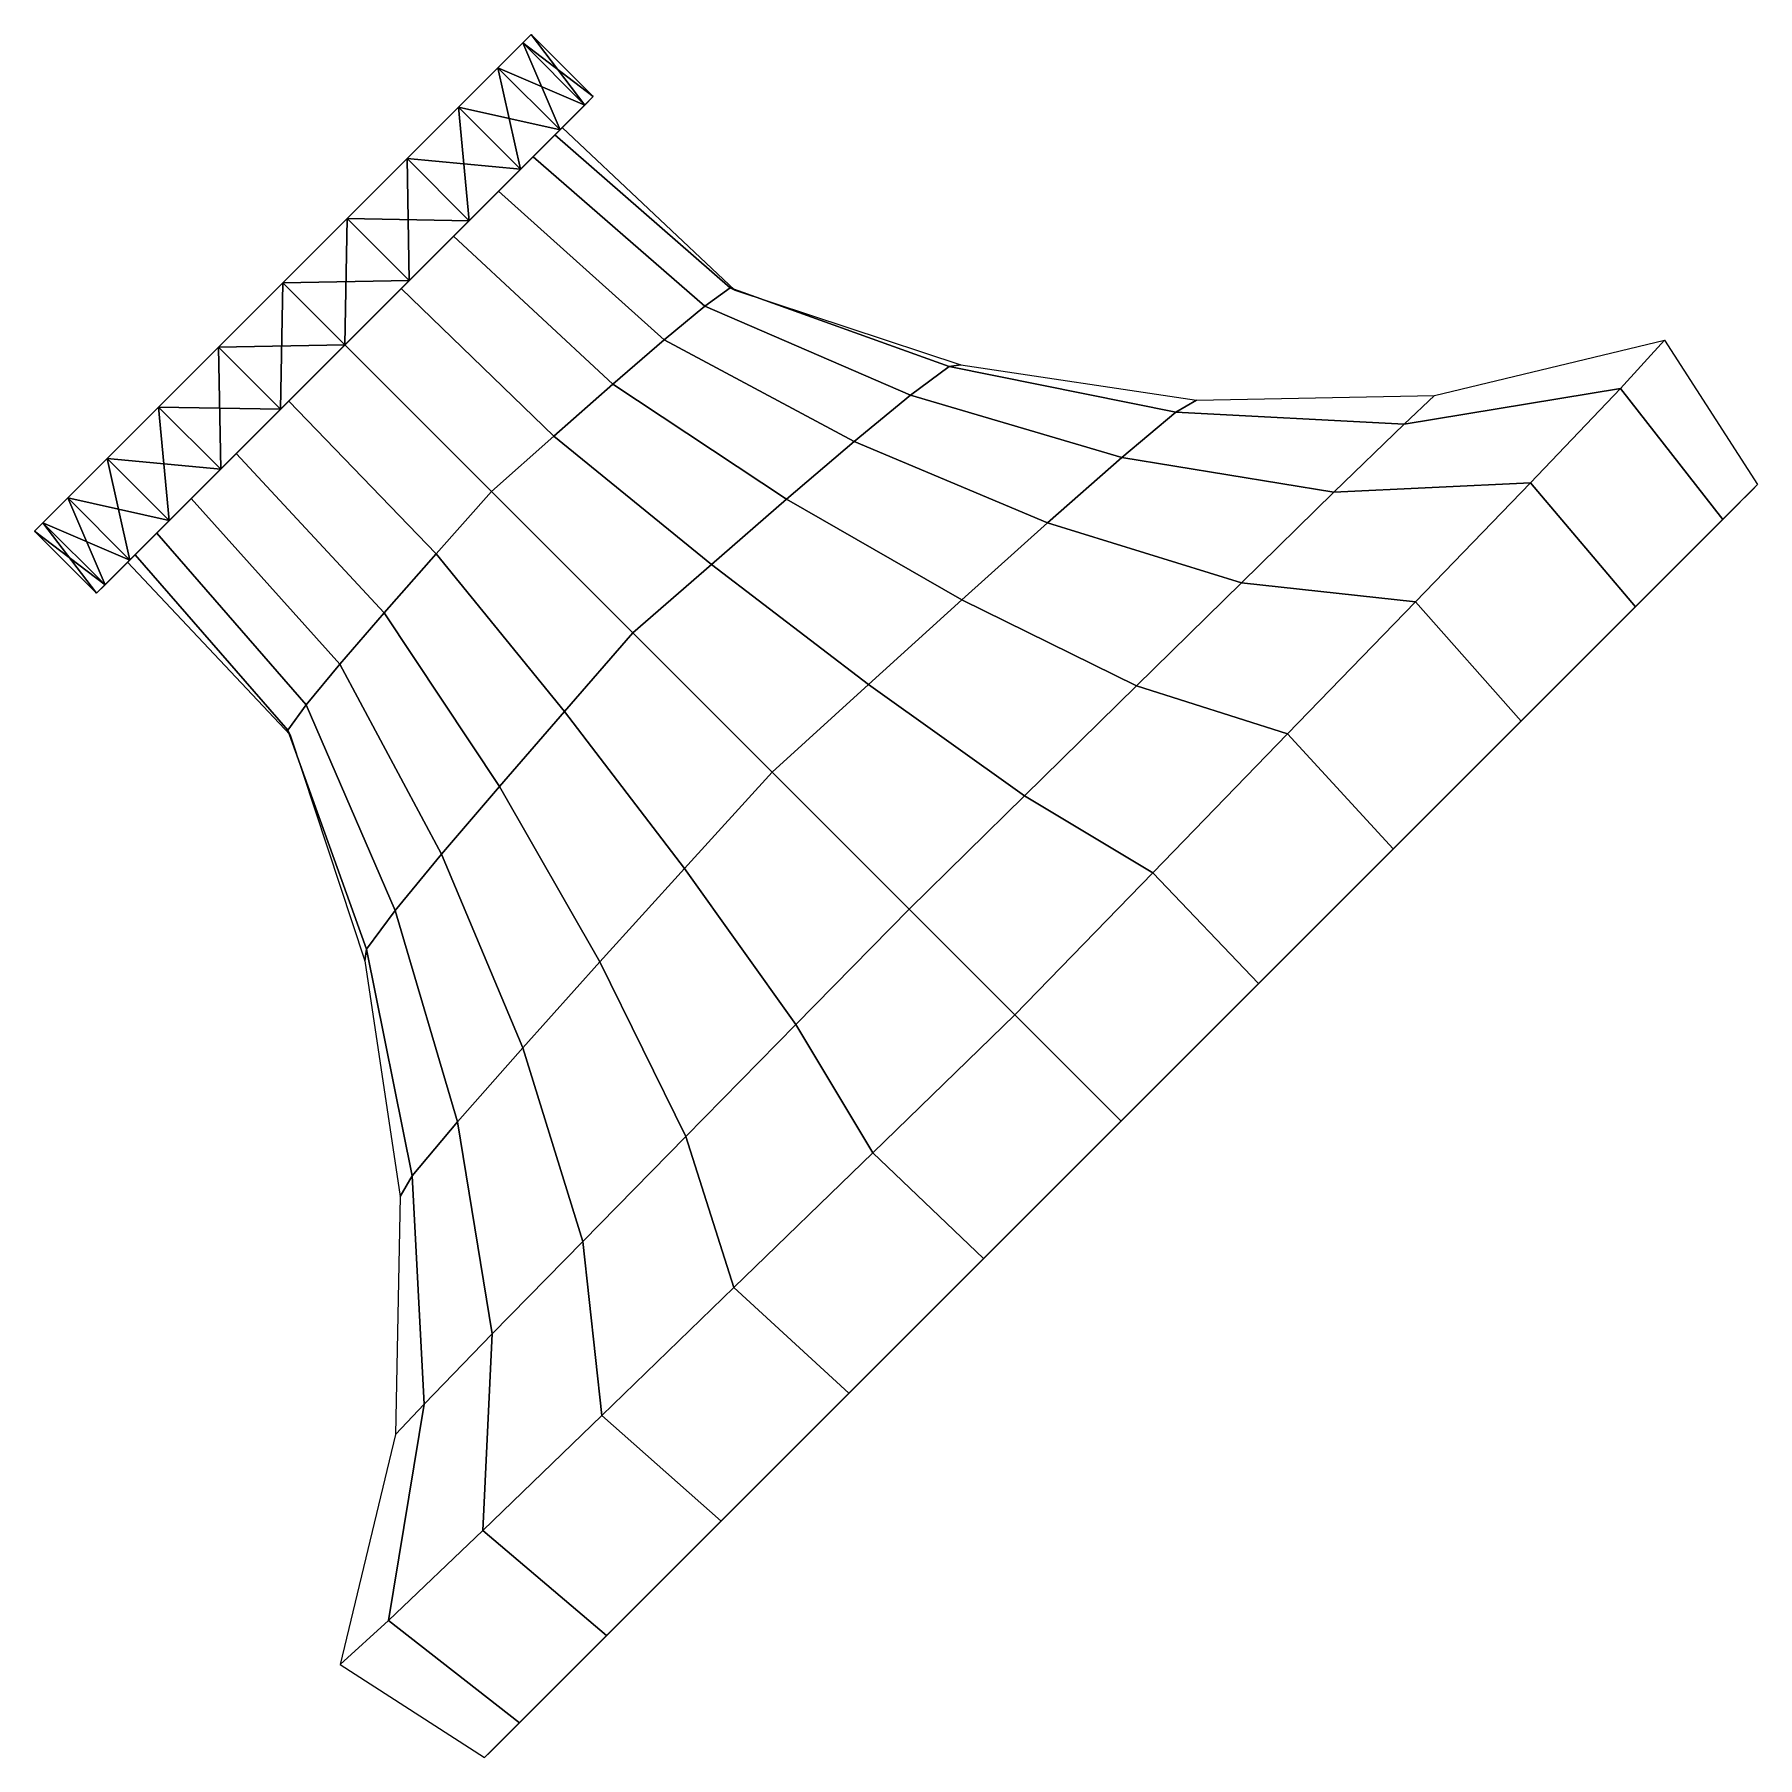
# Model space of a CAD drawing. Extents: x 73.18 to 77.11, y -77.06 to -73.13.
import ezdxf

# ---------------------------------------------------------------- set-up
doc = ezdxf.new("R2010")
doc.units = 0
doc.header["$MEASUREMENT"] = 0
doc.layers.add('HANDLES_AND_KNOBS', color=254, linetype='Continuous')

msp = doc.modelspace()

# ---------------------------------------------------------------- meshes
at = {"layer": 'HANDLES_AND_KNOBS'}
mesh = msp.add_polyface(dxfattribs=at)
corners = [(73.6003, -73.8458, 31.7132), (73.6053, -74.1237, 31.7931), (73.7418, -73.9873, 31.7132), (73.7468, -73.6994, 31.6859), (73.8882, -73.8408, 31.6859), (73.7468, -73.6994, 33.2859), (74.0346, -73.6944, 33.2586), (73.8882, -73.8408, 33.2859), (73.6003, -73.8458, 33.2586), (73.7418, -73.9873, 33.2586), (73.4639, -73.9823, 33.1787), (73.8932, -73.553, 33.2586), (73.8932, -73.553, 31.7132), (73.4639, -73.9823, 31.7931), (73.6053, -74.1237, 33.1787), (74.171, -73.558, 33.1787), (73.4882, -74.2408, 33.0516), (74.0346, -73.6944, 31.7132), (74.171, -73.558, 31.7931), (73.4882, -74.2408, 31.9202), (74.2882, -73.4408, 31.9202), (73.3983, -74.3307, 32.0859), (74.3781, -73.351, 32.0859), (74.0296, -73.4166, 31.7931), (73.3468, -74.0994, 31.9202), (74.1468, -73.2994, 31.9202), (73.2569, -74.1893, 32.0859), (74.2366, -73.2095, 32.0859), (73.2003, -74.2458, 32.2788), (74.2932, -73.153, 32.2788), (74.1468, -73.2994, 33.0516), (74.0296, -73.4166, 33.1787), (73.3468, -74.0994, 33.0516), (73.2569, -74.1893, 32.8859), (74.2366, -73.2095, 32.8859), (73.2003, -74.2458, 32.693), (74.2932, -73.153, 32.693), (73.1811, -74.2651, 32.4859), (74.3124, -73.1337, 32.4859)]
mesh.append_faces([[corners[k] for k in face] for face in [(0, 1, 2), (3, 2, 4), (5, 6, 7), (8, 7, 9)]], dxfattribs={"vtx0": -1})
mesh.append_faces([[corners[k] for k in face] for face in [(9, 6, 14), (14, 15, 16), (0, 12, 13), (13, 23, 24), (24, 25, 26), (26, 27, 28), (28, 29, 37)]], dxfattribs={"vtx0": -1, "vtx1": -1})
mesh.append_faces([[corners[k] for k in face] for face in [(13, 12, 23), (24, 23, 25), (28, 27, 29), (10, 30, 31), (8, 31, 11)]], dxfattribs={"vtx0": -1, "vtx2": -1})
mesh.append_faces([[corners[k] for k in face] for face in [(4, 2, 17), (5, 8, 11)]], dxfattribs={"vtx1": -1})
mesh.append_faces([[corners[k] for k in face] for face in [(2, 1, 18), (1, 19, 20), (19, 21, 22), (25, 27, 26), (8, 10, 31), (10, 32, 30), (32, 33, 34), (33, 35, 36), (35, 37, 38)]], dxfattribs={"vtx1": -1, "vtx2": -1})
mesh.append_faces([[corners[k] for k in face] for face in [(10, 8, 9), (8, 5, 7), (5, 11, 6), (12, 3, 4), (3, 0, 2), (0, 13, 1), (9, 7, 6), (0, 3, 12)]], dxfattribs={"vtx2": -1})
mesh = msp.add_polyface(dxfattribs=at)
corners = [(74.2221, -74.1747, 31.7859), (73.8882, -73.8408, 31.7859), (74.0163, -73.7127, 31.8098), (74.3643, -74.0484, 31.7937), (74.1357, -73.5934, 31.8797), (74.4983, -73.9305, 31.851), (74.2221, -74.1747, 33.1859), (73.8882, -73.8408, 33.1859), (74.0163, -73.7127, 33.1621), (74.3643, -74.0484, 33.1781), (74.1357, -73.5934, 33.0921), (74.4983, -73.9305, 33.1208), (73.8932, -73.553, 31.7132), (73.8882, -73.8408, 31.6859), (74.0346, -73.6944, 31.7132), (74.0296, -73.4166, 31.7931), (74.171, -73.558, 31.7931), (74.1468, -73.2994, 31.9202), (74.2882, -73.4408, 31.9202), (74.2366, -73.2095, 32.0859), (74.3781, -73.351, 32.0859), (74.2366, -73.2095, 32.8859), (74.4346, -73.2944, 32.693), (74.3781, -73.351, 32.8859), (74.1468, -73.2994, 33.0516), (74.2882, -73.4408, 33.0516), (74.0296, -73.4166, 33.1787), (74.171, -73.558, 33.1787), (73.8932, -73.553, 33.2586), (74.0346, -73.6944, 33.2586), (74.2932, -73.153, 32.693), (74.3124, -73.1337, 32.4859), (74.2932, -73.153, 32.2788), (74.4346, -73.2944, 32.2788), (73.6053, -74.1237, 33.1787), (73.4882, -74.2408, 33.0516), (73.3983, -74.3307, 32.8859), (73.3418, -74.3873, 32.693), (73.3225, -74.4065, 32.4859), (74.4539, -73.2752, 32.4859), (73.3418, -74.3873, 32.2788), (73.3983, -74.3307, 32.0859), (73.4882, -74.2408, 31.9202), (73.6053, -74.1237, 31.7931), (73.7418, -73.9873, 31.7132), (73.1811, -74.2651, 32.4859), (73.2003, -74.2458, 32.693), (73.2569, -74.1893, 32.8859), (73.3468, -74.0994, 33.0516)]
mesh.append_faces([[corners[k] for k in face] for face in [(0, 1, 2, 3), (3, 2, 4, 5), (6, 7, 8, 9), (9, 8, 10, 11)]])
mesh.append_faces([[corners[k] for k in face] for face in [(12, 13, 14), (15, 14, 16), (17, 16, 18), (19, 18, 20), (21, 22, 23), (24, 23, 25), (26, 25, 27), (28, 27, 29)]], dxfattribs={"vtx0": -1})
mesh.append_faces([[corners[k] for k in face] for face in [(34, 29, 27), (35, 27, 25), (37, 23, 22), (38, 22, 39), (40, 39, 33), (41, 33, 20), (42, 20, 18), (43, 18, 16), (44, 16, 14), (45, 32, 31), (46, 31, 30), (47, 30, 21), (48, 21, 24)]], dxfattribs={"vtx0": -1, "vtx2": -1})
mesh.append_faces([[corners[k] for k in face] for face in [(25, 23, 36)]], dxfattribs={"vtx1": -1, "vtx2": -1})
mesh.append_faces([[corners[k] for k in face] for face in [(28, 26, 27), (26, 24, 25), (24, 21, 23), (21, 30, 22), (31, 32, 33), (32, 19, 20), (19, 17, 18), (17, 15, 16), (15, 12, 14)]], dxfattribs={"vtx2": -1})
mesh = msp.add_polyface(dxfattribs=at)
corners = [(73.6003, -73.8458, 67.7132), (73.6053, -74.1237, 67.7931), (73.7418, -73.9873, 67.7132), (73.7468, -73.6994, 67.6859), (73.8882, -73.8408, 67.6859), (73.7468, -73.6994, 69.2859), (74.0346, -73.6944, 69.2586), (73.8882, -73.8408, 69.2859), (73.6003, -73.8458, 69.2586), (73.7418, -73.9873, 69.2586), (73.4639, -73.9823, 69.1787), (73.8932, -73.553, 69.2586), (73.8932, -73.553, 67.7132), (73.4639, -73.9823, 67.7931), (73.6053, -74.1237, 69.1787), (74.171, -73.558, 69.1787), (73.4882, -74.2408, 69.0516), (74.0346, -73.6944, 67.7132), (74.171, -73.558, 67.7931), (73.4882, -74.2408, 67.9202), (74.2882, -73.4408, 67.9202), (73.3983, -74.3307, 68.0859), (74.3781, -73.351, 68.0859), (74.0296, -73.4166, 67.7931), (73.3468, -74.0994, 67.9202), (74.1468, -73.2994, 67.9202), (73.2569, -74.1893, 68.0859), (74.2366, -73.2095, 68.0859), (73.2003, -74.2458, 68.2788), (74.2932, -73.153, 68.2788), (74.1468, -73.2994, 69.0516), (74.0296, -73.4166, 69.1787), (73.3468, -74.0994, 69.0516), (73.2569, -74.1893, 68.8859), (74.2366, -73.2095, 68.8859), (73.2003, -74.2458, 68.693), (74.2932, -73.153, 68.693), (73.1811, -74.2651, 68.4859), (74.3124, -73.1337, 68.4859)]
mesh.append_faces([[corners[k] for k in face] for face in [(0, 1, 2), (3, 2, 4), (5, 6, 7), (8, 7, 9)]], dxfattribs={"vtx0": -1})
mesh.append_faces([[corners[k] for k in face] for face in [(9, 6, 14), (14, 15, 16), (0, 12, 13), (13, 23, 24), (24, 25, 26), (26, 27, 28), (28, 29, 37)]], dxfattribs={"vtx0": -1, "vtx1": -1})
mesh.append_faces([[corners[k] for k in face] for face in [(13, 12, 23), (24, 23, 25), (28, 27, 29), (10, 30, 31), (8, 31, 11)]], dxfattribs={"vtx0": -1, "vtx2": -1})
mesh.append_faces([[corners[k] for k in face] for face in [(4, 2, 17), (5, 8, 11)]], dxfattribs={"vtx1": -1})
mesh.append_faces([[corners[k] for k in face] for face in [(2, 1, 18), (1, 19, 20), (19, 21, 22), (25, 27, 26), (8, 10, 31), (10, 32, 30), (32, 33, 34), (33, 35, 36), (35, 37, 38)]], dxfattribs={"vtx1": -1, "vtx2": -1})
mesh.append_faces([[corners[k] for k in face] for face in [(10, 8, 9), (8, 5, 7), (5, 11, 6), (12, 3, 4), (3, 0, 2), (0, 13, 1), (9, 7, 6), (0, 3, 12)]], dxfattribs={"vtx2": -1})
mesh = msp.add_polyface(dxfattribs=at)
corners = [(74.2221, -74.1747, 67.7859), (73.8882, -73.8408, 67.7859), (74.0163, -73.7127, 67.8098), (74.3643, -74.0484, 67.7937), (74.1357, -73.5934, 67.8797), (74.4983, -73.9305, 67.851), (74.2221, -74.1747, 69.1859), (73.8882, -73.8408, 69.1859), (74.0163, -73.7127, 69.1621), (74.3643, -74.0484, 69.1781), (74.1357, -73.5934, 69.0921), (74.4983, -73.9305, 69.1208), (73.8932, -73.553, 67.7132), (73.8882, -73.8408, 67.6859), (74.0346, -73.6944, 67.7132), (74.0296, -73.4166, 67.7931), (74.171, -73.558, 67.7931), (74.1468, -73.2994, 67.9202), (74.2882, -73.4408, 67.9202), (74.2366, -73.2095, 68.0859), (74.3781, -73.351, 68.0859), (74.2366, -73.2095, 68.8859), (74.4346, -73.2944, 68.693), (74.3781, -73.351, 68.8859), (74.1468, -73.2994, 69.0516), (74.2882, -73.4408, 69.0516), (74.0296, -73.4166, 69.1787), (74.171, -73.558, 69.1787), (73.8932, -73.553, 69.2586), (74.0346, -73.6944, 69.2586), (74.2932, -73.153, 68.693), (74.3124, -73.1337, 68.4859), (74.2932, -73.153, 68.2788), (74.4346, -73.2944, 68.2788), (73.6053, -74.1237, 69.1787), (73.4882, -74.2408, 69.0516), (73.3983, -74.3307, 68.8859), (73.3418, -74.3873, 68.693), (73.3225, -74.4065, 68.4859), (74.4539, -73.2752, 68.4859), (73.3418, -74.3873, 68.2788), (73.3983, -74.3307, 68.0859), (73.4882, -74.2408, 67.9202), (73.6053, -74.1237, 67.7931), (73.7418, -73.9873, 67.7132), (73.1811, -74.2651, 68.4859), (73.2003, -74.2458, 68.693), (73.2569, -74.1893, 68.8859), (73.3468, -74.0994, 69.0516)]
mesh.append_faces([[corners[k] for k in face] for face in [(0, 1, 2, 3), (3, 2, 4, 5), (6, 7, 8, 9), (9, 8, 10, 11)]])
mesh.append_faces([[corners[k] for k in face] for face in [(12, 13, 14), (15, 14, 16), (17, 16, 18), (19, 18, 20), (21, 22, 23), (24, 23, 25), (26, 25, 27), (28, 27, 29)]], dxfattribs={"vtx0": -1})
mesh.append_faces([[corners[k] for k in face] for face in [(34, 29, 27), (35, 27, 25), (37, 23, 22), (38, 22, 39), (40, 39, 33), (41, 33, 20), (42, 20, 18), (43, 18, 16), (44, 16, 14), (45, 32, 31), (46, 31, 30), (47, 30, 21), (48, 21, 24)]], dxfattribs={"vtx0": -1, "vtx2": -1})
mesh.append_faces([[corners[k] for k in face] for face in [(25, 23, 36)]], dxfattribs={"vtx1": -1, "vtx2": -1})
mesh.append_faces([[corners[k] for k in face] for face in [(28, 26, 27), (26, 24, 25), (24, 21, 23), (21, 30, 22), (31, 32, 33), (32, 19, 20), (19, 17, 18), (17, 15, 16), (15, 12, 14)]], dxfattribs={"vtx2": -1})
mesh = msp.add_polyface(dxfattribs=at)
corners = [(74.8611, -74.8138, 31.5171), (74.5441, -74.4967, 31.6649), (74.7229, -74.3407, 31.6767), (75.0808, -74.614, 31.5375), (74.2221, -74.1747, 31.7859), (74.3643, -74.0484, 31.7937), (74.8937, -74.1925, 31.7416), (75.2929, -74.4218, 31.6144), (74.4983, -73.9305, 31.851), (75.0481, -74.0609, 31.8578), (75.4887, -74.2458, 31.7475), (74.6156, -73.8291, 31.9546), (74.1357, -73.5934, 31.8797), (74.2382, -73.4908, 31.9909), (75.1764, -73.9553, 32.0233), (75.6574, -74.097, 31.9379), (74.7079, -73.7528, 32.0998), (74.3168, -73.4122, 32.1359), (75.2646, -73.8899, 32.2365), (75.7804, -73.9938, 32.1879), (74.7655, -73.7111, 32.2807), (74.3663, -73.3627, 32.3047), (75.2913, -73.8859, 32.4859), (75.8276, -73.9665, 32.4859), (74.7761, -73.7165, 32.4859), (74.3831, -73.3459, 32.4859), (74.8611, -74.8138, 33.4547), (74.5441, -74.4967, 33.3069), (74.7229, -74.3407, 33.2951), (75.0808, -74.614, 33.4343), (74.2221, -74.1747, 33.1859), (74.3643, -74.0484, 33.1781), (74.8937, -74.1925, 33.2302), (75.2929, -74.4218, 33.3574), (74.4983, -73.9305, 33.1208), (75.0481, -74.0609, 33.114), (75.4887, -74.2458, 33.2243), (74.6156, -73.8291, 33.0172), (74.1357, -73.5934, 33.0921), (74.2382, -73.4908, 32.9809), (75.1764, -73.9553, 32.9485), (75.6574, -74.097, 33.0339), (74.7079, -73.7528, 32.872), (74.3168, -73.4122, 32.8359), (75.2646, -73.8899, 32.7353), (75.7804, -73.9938, 32.7839), (74.7655, -73.7111, 32.6911), (74.3663, -73.3627, 32.6671), (74.7761, -73.7165, 32.4859), (75.2913, -73.8859, 32.4859), (74.3831, -73.3459, 32.4859), (74.2932, -73.153, 32.2788), (74.3781, -73.351, 32.0859), (74.4346, -73.2944, 32.2788), (74.3124, -73.1337, 32.4859), (74.4539, -73.2752, 32.4859), (74.2932, -73.153, 32.693), (74.4346, -73.2944, 32.693)]
mesh.append_faces([[corners[k] for k in face] for face in [(0, 1, 2, 3), (1, 4, 5, 2), (3, 2, 6, 7), (2, 5, 8, 6), (7, 6, 9, 10), (6, 8, 11, 9), (8, 12, 13, 11), (10, 9, 14, 15), (9, 11, 16, 14), (11, 13, 17, 16), (15, 14, 18, 19), (14, 16, 20, 18), (16, 17, 21, 20), (19, 18, 22, 23), (18, 20, 24, 22), (20, 21, 25, 24), (26, 27, 28, 29), (27, 30, 31, 28), (29, 28, 32, 33), (28, 31, 34, 32), (33, 32, 35, 36), (32, 34, 37, 35), (34, 38, 39, 37), (36, 35, 40, 41), (35, 37, 42, 40), (37, 39, 43, 42), (41, 40, 44, 45), (40, 42, 46, 44), (42, 43, 47, 46), (44, 46, 48, 49), (46, 47, 50, 48)]])
mesh.append_faces([[corners[k] for k in face] for face in [(51, 52, 53), (54, 53, 55), (56, 55, 57)]], dxfattribs={"vtx0": -1})
mesh.append_faces([[corners[k] for k in face] for face in [(56, 54, 55)]], dxfattribs={"vtx2": -1})
mesh = msp.add_polyface(dxfattribs=at)
corners = [(74.8611, -74.8138, 67.5171), (74.5441, -74.4967, 67.6649), (74.7229, -74.3407, 67.6767), (75.0808, -74.614, 67.5375), (74.2221, -74.1747, 67.7859), (74.3643, -74.0484, 67.7937), (74.8937, -74.1925, 67.7416), (75.2929, -74.4218, 67.6144), (74.4983, -73.9305, 67.851), (75.0481, -74.0609, 67.8578), (75.4887, -74.2458, 67.7475), (74.6156, -73.8291, 67.9546), (74.1357, -73.5934, 67.8797), (74.2382, -73.4908, 67.9909), (75.1764, -73.9553, 68.0233), (75.6574, -74.097, 67.9379), (74.7079, -73.7528, 68.0998), (74.3168, -73.4122, 68.1359), (75.2646, -73.8899, 68.2365), (75.7804, -73.9938, 68.1879), (74.7655, -73.7111, 68.2807), (74.3663, -73.3627, 68.3047), (75.2913, -73.8859, 68.4859), (75.8276, -73.9665, 68.4859), (74.7761, -73.7165, 68.4859), (74.3831, -73.3459, 68.4859), (74.8611, -74.8138, 69.4547), (74.5441, -74.4967, 69.3069), (74.7229, -74.3407, 69.2951), (75.0808, -74.614, 69.4343), (74.2221, -74.1747, 69.1859), (74.3643, -74.0484, 69.1781), (74.8937, -74.1925, 69.2302), (75.2929, -74.4218, 69.3574), (74.4983, -73.9305, 69.1208), (75.0481, -74.0609, 69.114), (75.4887, -74.2458, 69.2243), (74.6156, -73.8291, 69.0172), (74.1357, -73.5934, 69.0921), (74.2382, -73.4908, 68.9809), (75.1764, -73.9553, 68.9485), (75.6574, -74.097, 69.0339), (74.7079, -73.7528, 68.872), (74.3168, -73.4122, 68.8359), (75.2646, -73.8899, 68.7353), (75.7804, -73.9938, 68.7839), (74.7655, -73.7111, 68.6911), (74.3663, -73.3627, 68.6671), (74.7761, -73.7165, 68.4859), (75.2913, -73.8859, 68.4859), (74.3831, -73.3459, 68.4859), (74.2932, -73.153, 68.2788), (74.3781, -73.351, 68.0859), (74.4346, -73.2944, 68.2788), (74.3124, -73.1337, 68.4859), (74.4539, -73.2752, 68.4859), (74.2932, -73.153, 68.693), (74.4346, -73.2944, 68.693)]
mesh.append_faces([[corners[k] for k in face] for face in [(0, 1, 2, 3), (1, 4, 5, 2), (3, 2, 6, 7), (2, 5, 8, 6), (7, 6, 9, 10), (6, 8, 11, 9), (8, 12, 13, 11), (10, 9, 14, 15), (9, 11, 16, 14), (11, 13, 17, 16), (15, 14, 18, 19), (14, 16, 20, 18), (16, 17, 21, 20), (19, 18, 22, 23), (18, 20, 24, 22), (20, 21, 25, 24), (26, 27, 28, 29), (27, 30, 31, 28), (29, 28, 32, 33), (28, 31, 34, 32), (33, 32, 35, 36), (32, 34, 37, 35), (34, 38, 39, 37), (36, 35, 40, 41), (35, 37, 42, 40), (37, 39, 43, 42), (41, 40, 44, 45), (40, 42, 46, 44), (42, 43, 47, 46), (44, 46, 48, 49), (46, 47, 50, 48)]])
mesh.append_faces([[corners[k] for k in face] for face in [(51, 52, 53), (54, 53, 55), (56, 55, 57)]], dxfattribs={"vtx0": -1})
mesh.append_faces([[corners[k] for k in face] for face in [(56, 54, 55)]], dxfattribs={"vtx2": -1})
mesh = msp.add_polyface(dxfattribs=at)
corners = [(74.5441, -74.4967, 33.3069), (74.2221, -74.1747, 33.1859), (74.0957, -74.317, 33.1781), (74.388, -74.6755, 33.2951), (73.8882, -73.8408, 33.1859), (73.7601, -73.969, 33.1621), (73.6407, -74.0883, 33.0921), (73.9778, -74.451, 33.1208), (73.5382, -74.1908, 32.9809), (73.8765, -74.5682, 33.0172), (73.4595, -74.2695, 32.8359), (73.8001, -74.6606, 32.872), (73.4101, -74.319, 32.6671), (73.7585, -74.7182, 32.6911), (74.5441, -74.4967, 31.6649), (74.2221, -74.1747, 31.7859), (74.0957, -74.317, 31.7937), (74.388, -74.6755, 31.6767), (73.8882, -73.8408, 31.7859), (73.7601, -73.969, 31.8098), (73.6407, -74.0883, 31.8797), (73.9778, -74.451, 31.851), (73.5382, -74.1908, 31.9909), (73.8765, -74.5682, 31.9546), (73.4595, -74.2695, 32.1359), (73.8001, -74.6606, 32.0998), (73.4101, -74.319, 32.3047), (73.7585, -74.7182, 32.2807), (73.3932, -74.3358, 32.4859), (73.7638, -74.7288, 32.4859), (73.3418, -74.3873, 32.2788), (73.2003, -74.2458, 32.2788), (73.3225, -74.4065, 32.4859), (73.2569, -74.1893, 32.0859), (73.3983, -74.3307, 32.0859), (73.3468, -74.0994, 31.9202), (73.4882, -74.2408, 31.9202), (73.4639, -73.9823, 31.7931), (73.6053, -74.1237, 31.7931), (73.4639, -73.9823, 33.1787), (73.7418, -73.9873, 33.2586), (73.6053, -74.1237, 33.1787), (73.3468, -74.0994, 33.0516), (73.4882, -74.2408, 33.0516), (73.2569, -74.1893, 32.8859), (73.3983, -74.3307, 32.8859), (73.2003, -74.2458, 32.693), (73.3418, -74.3873, 32.693), (73.1811, -74.2651, 32.4859), (74.2882, -73.4408, 33.0516), (74.3781, -73.351, 32.8859), (74.4346, -73.2944, 32.2788), (74.4539, -73.2752, 32.4859), (74.4346, -73.2944, 32.693)]
mesh.append_faces([[corners[k] for k in face] for face in [(0, 1, 2, 3), (1, 4, 5, 2), (2, 5, 6, 7), (7, 6, 8, 9), (9, 8, 10, 11), (11, 10, 12, 13), (14, 15, 16, 17), (15, 18, 19, 16), (16, 19, 20, 21), (21, 20, 22, 23), (23, 22, 24, 25), (25, 24, 26, 27), (27, 26, 28, 29)]])
mesh.append_faces([[corners[k] for k in face] for face in [(30, 33, 31), (35, 34, 36), (37, 36, 38), (39, 40, 41), (42, 41, 43), (44, 43, 45), (46, 45, 47), (48, 47, 32)]], dxfattribs={"vtx0": -1})
mesh.append_faces([[corners[k] for k in face] for face in [(43, 49, 45), (45, 50, 47)]], dxfattribs={"vtx0": -1, "vtx1": -1})
mesh.append_faces([[corners[k] for k in face] for face in [(53, 32, 47)]], dxfattribs={"vtx0": -1, "vtx2": -1})
mesh.append_faces([[corners[k] for k in face] for face in [(30, 31, 32), (33, 34, 35)]], dxfattribs={"vtx1": -1})
mesh.append_faces([[corners[k] for k in face] for face in [(34, 30, 51), (30, 32, 52)]], dxfattribs={"vtx1": -1, "vtx2": -1})
mesh.append_faces([[corners[k] for k in face] for face in [(30, 34, 33), (31, 48, 32), (48, 46, 47), (46, 44, 45), (44, 42, 43), (42, 39, 41), (37, 35, 36)]], dxfattribs={"vtx2": -1})
mesh = msp.add_polyface(dxfattribs=at)
corners = [(74.5441, -74.4967, 69.3069), (74.2221, -74.1747, 69.1859), (74.0957, -74.317, 69.1781), (74.388, -74.6755, 69.2951), (73.8882, -73.8408, 69.1859), (73.7601, -73.969, 69.1621), (73.6407, -74.0883, 69.0921), (73.9778, -74.451, 69.1208), (73.5382, -74.1908, 68.9809), (73.8765, -74.5682, 69.0172), (73.4595, -74.2695, 68.8359), (73.8001, -74.6606, 68.872), (73.4101, -74.319, 68.6671), (73.7585, -74.7182, 68.6911), (74.5441, -74.4967, 67.6649), (74.2221, -74.1747, 67.7859), (74.0957, -74.317, 67.7937), (74.388, -74.6755, 67.6767), (73.8882, -73.8408, 67.7859), (73.7601, -73.969, 67.8098), (73.6407, -74.0883, 67.8797), (73.9778, -74.451, 67.851), (73.5382, -74.1908, 67.9909), (73.8765, -74.5682, 67.9546), (73.4595, -74.2695, 68.1359), (73.8001, -74.6606, 68.0998), (73.4101, -74.319, 68.3047), (73.7585, -74.7182, 68.2807), (73.3932, -74.3358, 68.4859), (73.7638, -74.7288, 68.4859), (73.3418, -74.3873, 68.2788), (73.2003, -74.2458, 68.2788), (73.3225, -74.4065, 68.4859), (73.2569, -74.1893, 68.0859), (73.3983, -74.3307, 68.0859), (73.3468, -74.0994, 67.9202), (73.4882, -74.2408, 67.9202), (73.4639, -73.9823, 67.7931), (73.6053, -74.1237, 67.7931), (73.4639, -73.9823, 69.1787), (73.7418, -73.9873, 69.2586), (73.6053, -74.1237, 69.1787), (73.3468, -74.0994, 69.0516), (73.4882, -74.2408, 69.0516), (73.2569, -74.1893, 68.8859), (73.3983, -74.3307, 68.8859), (73.2003, -74.2458, 68.693), (73.3418, -74.3873, 68.693), (73.1811, -74.2651, 68.4859), (74.2882, -73.4408, 69.0516), (74.3781, -73.351, 68.8859), (74.4346, -73.2944, 68.2788), (74.4539, -73.2752, 68.4859), (74.4346, -73.2944, 68.693)]
mesh.append_faces([[corners[k] for k in face] for face in [(0, 1, 2, 3), (1, 4, 5, 2), (2, 5, 6, 7), (7, 6, 8, 9), (9, 8, 10, 11), (11, 10, 12, 13), (14, 15, 16, 17), (15, 18, 19, 16), (16, 19, 20, 21), (21, 20, 22, 23), (23, 22, 24, 25), (25, 24, 26, 27), (27, 26, 28, 29)]])
mesh.append_faces([[corners[k] for k in face] for face in [(30, 33, 31), (35, 34, 36), (37, 36, 38), (39, 40, 41), (42, 41, 43), (44, 43, 45), (46, 45, 47), (48, 47, 32)]], dxfattribs={"vtx0": -1})
mesh.append_faces([[corners[k] for k in face] for face in [(43, 49, 45), (45, 50, 47)]], dxfattribs={"vtx0": -1, "vtx1": -1})
mesh.append_faces([[corners[k] for k in face] for face in [(53, 32, 47)]], dxfattribs={"vtx0": -1, "vtx2": -1})
mesh.append_faces([[corners[k] for k in face] for face in [(30, 31, 32), (33, 34, 35)]], dxfattribs={"vtx1": -1})
mesh.append_faces([[corners[k] for k in face] for face in [(34, 30, 51), (30, 32, 52)]], dxfattribs={"vtx1": -1, "vtx2": -1})
mesh.append_faces([[corners[k] for k in face] for face in [(30, 34, 33), (31, 48, 32), (48, 46, 47), (46, 44, 45), (44, 42, 43), (42, 39, 41), (37, 35, 36)]], dxfattribs={"vtx2": -1})
mesh = msp.add_polyface(dxfattribs=at)
corners = [(77.1055, -74.159, 32.4859), (77.0931, -74.1714, 32.3162), (77.0561, -74.2084, 32.1494), (76.9952, -74.2694, 31.9884), (76.9113, -74.3533, 31.8359), (76.806, -74.4586, 31.6945), (76.6809, -74.5836, 31.5667), (76.5384, -74.7262, 31.4545), (76.3807, -74.8838, 31.3601), (76.3807, -74.8838, 33.6117), (76.5384, -74.7262, 33.5173), (76.6809, -74.5836, 33.4051), (76.806, -74.4586, 33.2773), (76.9113, -74.3533, 33.1359), (76.9952, -74.2694, 32.9834), (77.0561, -74.2084, 32.8224), (77.0931, -74.1714, 32.6556), (76.035, -74.7269, 31.2424), (75.6908, -74.6174, 31.4741), (75.9299, -74.3827, 31.6275), (76.3263, -74.4262, 31.4389), (75.2929, -74.4218, 31.6144), (75.4887, -74.2458, 31.7475), (76.567, -74.6976, 31.4729), (76.5881, -74.155, 31.7084), (76.8276, -74.437, 31.7191), (76.1407, -74.1764, 31.846), (75.6574, -74.097, 31.9379), (76.7934, -73.9403, 32.0612), (77.0261, -74.2384, 32.0606), (76.3004, -74.0211, 32.136), (75.7804, -73.9938, 32.1879), (76.8939, -73.8303, 32.4859), (77.1055, -74.159, 32.4859), (76.3698, -73.9562, 32.4859), (75.8276, -73.9665, 32.4859), (76.035, -74.7269, 33.7294), (75.6908, -74.6174, 33.4977), (75.9299, -74.3827, 33.3443), (76.3263, -74.4262, 33.5329), (75.2929, -74.4218, 33.3574), (75.4887, -74.2458, 33.2243), (76.567, -74.6976, 33.4989), (76.5881, -74.155, 33.2634), (76.8276, -74.437, 33.2527), (76.1407, -74.1764, 33.1258), (75.6574, -74.097, 33.0339), (76.7934, -73.9403, 32.9106), (77.0261, -74.2384, 32.9112), (76.3004, -74.0211, 32.8359), (75.7804, -73.9938, 32.7839), (76.8939, -73.8303, 32.4859), (77.1055, -74.159, 32.4859), (76.3698, -73.9562, 32.4859), (75.8276, -73.9665, 32.4859), (75.2646, -73.8899, 32.7353), (75.2913, -73.8859, 32.4859)]
mesh.append_faces([[corners[k] for k in face] for face in [(17, 18, 19, 20), (18, 21, 22, 19), (23, 20, 24, 25), (20, 19, 26, 24), (19, 22, 27, 26), (25, 24, 28, 29), (24, 26, 30, 28), (26, 27, 31, 30), (29, 28, 32, 33), (28, 30, 34, 32), (30, 31, 35, 34), (36, 37, 38, 39), (37, 40, 41, 38), (42, 39, 43, 44), (39, 38, 45, 43), (38, 41, 46, 45), (44, 43, 47, 48), (43, 45, 49, 47), (45, 46, 50, 49), (48, 47, 51, 52), (47, 49, 53, 51), (49, 50, 54, 53), (50, 55, 56, 54)]])
mesh.append_faces([[corners[k] for k in face] for face in [(0, 15, 16)]], dxfattribs={"vtx0": -1})
mesh.append_faces([[corners[k] for k in face] for face in [(0, 3, 4), (0, 4, 5), (0, 5, 6), (0, 6, 7), (0, 7, 8), (0, 9, 10), (0, 10, 11), (0, 11, 12), (0, 12, 13), (0, 13, 14), (0, 14, 15)]], dxfattribs={"vtx0": -1, "vtx2": -1})
mesh.append_faces([[corners[k] for k in face] for face in [(0, 1, 2, 3)]], dxfattribs={"vtx3": -1})
mesh = msp.add_polyface(dxfattribs=at)
corners = [(77.1055, -74.159, 68.4859), (77.0931, -74.1714, 68.3162), (77.0561, -74.2084, 68.1494), (76.9952, -74.2694, 67.9884), (76.9113, -74.3533, 67.8359), (76.806, -74.4586, 67.6945), (76.6809, -74.5836, 67.5667), (76.5384, -74.7262, 67.4545), (76.3807, -74.8838, 67.3601), (76.3807, -74.8838, 69.6117), (76.5384, -74.7262, 69.5173), (76.6809, -74.5836, 69.4051), (76.806, -74.4586, 69.2773), (76.9113, -74.3533, 69.1359), (76.9952, -74.2694, 68.9834), (77.0561, -74.2084, 68.8224), (77.0931, -74.1714, 68.6556), (76.035, -74.7269, 67.2424), (75.6908, -74.6174, 67.4741), (75.9299, -74.3827, 67.6275), (76.3263, -74.4262, 67.4389), (75.2929, -74.4218, 67.6144), (75.4887, -74.2458, 67.7475), (76.567, -74.6976, 67.4729), (76.5881, -74.155, 67.7084), (76.8276, -74.437, 67.7191), (76.1407, -74.1764, 67.846), (75.6574, -74.097, 67.9379), (76.7934, -73.9403, 68.0612), (77.0261, -74.2384, 68.0606), (76.3004, -74.0211, 68.136), (75.7804, -73.9938, 68.1879), (76.8939, -73.8303, 68.4859), (77.1055, -74.159, 68.4859), (76.3698, -73.9562, 68.4859), (75.8276, -73.9665, 68.4859), (76.035, -74.7269, 69.7294), (75.6908, -74.6174, 69.4977), (75.9299, -74.3827, 69.3443), (76.3263, -74.4262, 69.5329), (75.2929, -74.4218, 69.3574), (75.4887, -74.2458, 69.2243), (76.567, -74.6976, 69.4989), (76.5881, -74.155, 69.2634), (76.8276, -74.437, 69.2527), (76.1407, -74.1764, 69.1258), (75.6574, -74.097, 69.0339), (76.7934, -73.9403, 68.9106), (77.0261, -74.2384, 68.9112), (76.3004, -74.0211, 68.8359), (75.7804, -73.9938, 68.7839), (76.8939, -73.8303, 68.4859), (77.1055, -74.159, 68.4859), (76.3698, -73.9562, 68.4859), (75.8276, -73.9665, 68.4859), (75.2646, -73.8899, 68.7353), (75.2913, -73.8859, 68.4859)]
mesh.append_faces([[corners[k] for k in face] for face in [(17, 18, 19, 20), (18, 21, 22, 19), (23, 20, 24, 25), (20, 19, 26, 24), (19, 22, 27, 26), (25, 24, 28, 29), (24, 26, 30, 28), (26, 27, 31, 30), (29, 28, 32, 33), (28, 30, 34, 32), (30, 31, 35, 34), (36, 37, 38, 39), (37, 40, 41, 38), (42, 39, 43, 44), (39, 38, 45, 43), (38, 41, 46, 45), (44, 43, 47, 48), (43, 45, 49, 47), (45, 46, 50, 49), (48, 47, 51, 52), (47, 49, 53, 51), (49, 50, 54, 53), (50, 55, 56, 54)]])
mesh.append_faces([[corners[k] for k in face] for face in [(0, 15, 16)]], dxfattribs={"vtx0": -1})
mesh.append_faces([[corners[k] for k in face] for face in [(0, 3, 4), (0, 4, 5), (0, 5, 6), (0, 6, 7), (0, 7, 8), (0, 9, 10), (0, 10, 11), (0, 11, 12), (0, 12, 13), (0, 13, 14), (0, 14, 15)]], dxfattribs={"vtx0": -1, "vtx2": -1})
mesh.append_faces([[corners[k] for k in face] for face in [(0, 1, 2, 3)]], dxfattribs={"vtx3": -1})
mesh = msp.add_polyface(dxfattribs=at)
corners = [(75.414, -75.3667, 33.9267), (75.1733, -75.126, 33.622), (74.9154, -75.3883, 33.5899), (75.0907, -75.6806, 33.8598), (74.8611, -74.8138, 33.4547), (74.6613, -75.0335, 33.4343), (74.5441, -74.4967, 33.3069), (74.388, -74.6755, 33.2951), (75.3428, -75.9218, 33.7586), (74.7742, -75.9877, 33.7294), (75.036, -76.2285, 33.6643), (74.6647, -75.6435, 33.4977), (74.4691, -75.2456, 33.3574), (74.2399, -74.8464, 33.2302), (74.4736, -76.2789, 33.5329), (74.7449, -76.5197, 33.4989), (74.4301, -75.8826, 33.3443), (74.2931, -75.4414, 33.2243), (74.2023, -76.5408, 33.2634), (74.4843, -76.7802, 33.2527), (77.1055, -74.159, 32.4859), (74.5059, -76.7586, 31.6945), (74.4006, -76.864, 31.8359), (74.3167, -76.9478, 31.9884), (74.2558, -77.0088, 32.1494), (74.2188, -77.0458, 32.3162), (74.2064, -77.0582, 32.4859), (74.2188, -77.0458, 32.6556), (74.2558, -77.0088, 32.8224), (74.3167, -76.9478, 32.9834), (74.4006, -76.864, 33.1359), (74.5059, -76.7586, 33.2773), (75.414, -75.3667, 31.0452), (75.1733, -75.126, 31.3498), (74.9154, -75.3883, 31.3819), (75.0907, -75.6806, 31.112), (74.8611, -74.8138, 31.5171), (74.6613, -75.0335, 31.5375), (74.5441, -74.4967, 31.6649), (74.388, -74.6755, 31.6767), (75.3428, -75.9218, 31.2132), (74.7742, -75.9877, 31.2424), (75.036, -76.2285, 31.3075), (74.6647, -75.6435, 31.4741), (74.4691, -75.2456, 31.6144), (74.2399, -74.8464, 31.7416), (74.4736, -76.2789, 31.4389), (74.7449, -76.5197, 31.4729), (74.4301, -75.8826, 31.6275), (74.2931, -75.4414, 31.7475), (74.2023, -76.5408, 31.7084), (74.4843, -76.7802, 31.7191), (75.1733, -75.126, 31.3498), (74.8611, -74.8138, 31.5171), (75.0808, -74.614, 31.5375), (75.4357, -74.8681, 31.3819), (75.2929, -74.4218, 31.6144), (75.6908, -74.6174, 31.4741), (75.1733, -75.126, 33.622), (74.8611, -74.8138, 33.4547), (75.0808, -74.614, 33.4343), (75.4357, -74.8681, 33.5899)]
mesh.append_faces([[corners[k] for k in face] for face in [(0, 1, 2, 3), (1, 4, 5, 2), (4, 6, 7, 5), (8, 3, 9, 10), (3, 2, 11, 9), (2, 5, 12, 11), (5, 7, 13, 12), (10, 9, 14, 15), (9, 11, 16, 14), (11, 12, 17, 16), (15, 14, 18, 19), (32, 33, 34, 35), (33, 36, 37, 34), (36, 38, 39, 37), (40, 35, 41, 42), (35, 34, 43, 41), (34, 37, 44, 43), (37, 39, 45, 44), (42, 41, 46, 47), (41, 43, 48, 46), (43, 44, 49, 48), (47, 46, 50, 51), (52, 53, 54, 55), (55, 54, 56, 57), (58, 59, 60, 61)]])
mesh.append_faces([[corners[k] for k in face] for face in [(20, 21, 22), (20, 22, 23), (20, 23, 24), (20, 24, 25), (20, 25, 26), (20, 26, 27), (20, 27, 28), (20, 28, 29), (20, 29, 30), (20, 30, 31)]], dxfattribs={"vtx0": -1, "vtx2": -1})
mesh = msp.add_polyface(dxfattribs=at)
corners = [(75.414, -75.3667, 69.9267), (75.1733, -75.126, 69.622), (74.9154, -75.3883, 69.5899), (75.0907, -75.6806, 69.8598), (74.8611, -74.8138, 69.4547), (74.6613, -75.0335, 69.4343), (74.5441, -74.4967, 69.3069), (74.388, -74.6755, 69.2951), (75.3428, -75.9218, 69.7586), (74.7742, -75.9877, 69.7294), (75.036, -76.2285, 69.6643), (74.6647, -75.6435, 69.4977), (74.4691, -75.2456, 69.3574), (74.2399, -74.8464, 69.2302), (74.4736, -76.2789, 69.5329), (74.7449, -76.5197, 69.4989), (74.4301, -75.8826, 69.3443), (74.2931, -75.4414, 69.2243), (74.2023, -76.5408, 69.2634), (74.4843, -76.7802, 69.2527), (77.1055, -74.159, 68.4859), (74.5059, -76.7586, 67.6945), (74.4006, -76.864, 67.8359), (74.3167, -76.9478, 67.9884), (74.2558, -77.0088, 68.1494), (74.2188, -77.0458, 68.3162), (74.2064, -77.0582, 68.4859), (74.2188, -77.0458, 68.6556), (74.2558, -77.0088, 68.8224), (74.3167, -76.9478, 68.9834), (74.4006, -76.864, 69.1359), (74.5059, -76.7586, 69.2773), (75.414, -75.3667, 67.0452), (75.1733, -75.126, 67.3498), (74.9154, -75.3883, 67.3819), (75.0907, -75.6806, 67.112), (74.8611, -74.8138, 67.5171), (74.6613, -75.0335, 67.5375), (74.5441, -74.4967, 67.6649), (74.388, -74.6755, 67.6767), (75.3428, -75.9218, 67.2132), (74.7742, -75.9877, 67.2424), (75.036, -76.2285, 67.3075), (74.6647, -75.6435, 67.4741), (74.4691, -75.2456, 67.6144), (74.2399, -74.8464, 67.7416), (74.4736, -76.2789, 67.4389), (74.7449, -76.5197, 67.4729), (74.4301, -75.8826, 67.6275), (74.2931, -75.4414, 67.7475), (74.2023, -76.5408, 67.7084), (74.4843, -76.7802, 67.7191), (75.1733, -75.126, 67.3498), (74.8611, -74.8138, 67.5171), (75.0808, -74.614, 67.5375), (75.4357, -74.8681, 67.3819), (75.2929, -74.4218, 67.6144), (75.6908, -74.6174, 67.4741), (75.1733, -75.126, 69.622), (74.8611, -74.8138, 69.4547), (75.0808, -74.614, 69.4343), (75.4357, -74.8681, 69.5899)]
mesh.append_faces([[corners[k] for k in face] for face in [(0, 1, 2, 3), (1, 4, 5, 2), (4, 6, 7, 5), (8, 3, 9, 10), (3, 2, 11, 9), (2, 5, 12, 11), (5, 7, 13, 12), (10, 9, 14, 15), (9, 11, 16, 14), (11, 12, 17, 16), (15, 14, 18, 19), (32, 33, 34, 35), (33, 36, 37, 34), (36, 38, 39, 37), (40, 35, 41, 42), (35, 34, 43, 41), (34, 37, 44, 43), (37, 39, 45, 44), (42, 41, 46, 47), (41, 43, 48, 46), (43, 44, 49, 48), (47, 46, 50, 51), (52, 53, 54, 55), (55, 54, 56, 57), (58, 59, 60, 61)]])
mesh.append_faces([[corners[k] for k in face] for face in [(20, 21, 22), (20, 22, 23), (20, 23, 24), (20, 24, 25), (20, 25, 26), (20, 26, 27), (20, 27, 28), (20, 28, 29), (20, 29, 30), (20, 30, 31)]], dxfattribs={"vtx0": -1, "vtx2": -1})
mesh = msp.add_polyface(dxfattribs=at)
corners = [(75.6559, -75.6086, 33.7859), (75.414, -75.3667, 33.9267), (75.0907, -75.6806, 33.8598), (75.3428, -75.9218, 33.7586), (77.1055, -74.159, 32.4859), (76.3807, -74.8838, 31.3601), (76.2107, -75.0539, 31.2849), (76.0311, -75.2334, 31.2302), (75.8451, -75.4194, 31.197), (75.6559, -75.6086, 31.1859), (75.4667, -75.7978, 31.197), (75.2808, -75.9838, 31.2302), (75.1012, -76.1633, 31.2849), (74.9312, -76.3334, 31.3601), (74.7735, -76.4911, 31.4545), (74.6309, -76.6336, 31.5667), (74.5059, -76.7586, 31.6945), (74.5059, -76.7586, 33.2773), (74.6309, -76.6336, 33.4051), (74.7735, -76.4911, 33.5173), (74.9312, -76.3334, 33.6117), (75.1012, -76.1633, 33.6869), (75.2808, -75.9838, 33.7416), (75.4667, -75.7978, 33.7748), (75.6559, -75.6086, 33.7859), (75.8451, -75.4194, 33.7748), (76.0311, -75.2334, 33.7416), (76.2107, -75.0539, 33.6869), (76.3807, -74.8838, 33.6117), (75.6559, -75.6086, 31.1859), (75.414, -75.3667, 31.0452), (75.0907, -75.6806, 31.112), (75.3428, -75.9218, 31.2132), (75.6559, -75.6086, 31.1859), (75.414, -75.3667, 31.0452), (75.7279, -75.0434, 31.112), (75.9691, -75.2954, 31.2132), (75.1733, -75.126, 31.3498), (75.4357, -74.8681, 31.3819), (76.035, -74.7269, 31.2424), (76.2758, -74.9887, 31.3075), (75.6908, -74.6174, 31.4741), (76.3263, -74.4262, 31.4389), (76.567, -74.6976, 31.4729), (75.6559, -75.6086, 33.7859), (75.414, -75.3667, 33.9267), (75.7279, -75.0434, 33.8598), (75.9691, -75.2954, 33.7586), (75.1733, -75.126, 33.622), (75.4357, -74.8681, 33.5899), (76.035, -74.7269, 33.7294), (76.2758, -74.9887, 33.6643), (75.6908, -74.6174, 33.4977), (75.0808, -74.614, 33.4343), (75.2929, -74.4218, 33.3574), (76.3263, -74.4262, 33.5329), (76.567, -74.6976, 33.4989)]
mesh.append_faces([[corners[k] for k in face] for face in [(0, 1, 2, 3), (29, 30, 31, 32), (33, 34, 35, 36), (34, 37, 38, 35), (36, 35, 39, 40), (35, 38, 41, 39), (40, 39, 42, 43), (44, 45, 46, 47), (45, 48, 49, 46), (47, 46, 50, 51), (46, 49, 52, 50), (49, 53, 54, 52), (51, 50, 55, 56)]])
mesh.append_faces([[corners[k] for k in face] for face in [(4, 5, 6), (4, 6, 7), (4, 7, 8), (4, 8, 9), (4, 9, 10), (4, 10, 11), (4, 11, 12), (4, 12, 13), (4, 13, 14), (4, 14, 15), (4, 15, 16), (4, 17, 18), (4, 18, 19), (4, 19, 20), (4, 20, 21), (4, 21, 22), (4, 22, 23), (4, 23, 24), (4, 24, 25), (4, 25, 26), (4, 26, 27), (4, 27, 28)]], dxfattribs={"vtx0": -1, "vtx2": -1})
mesh = msp.add_polyface(dxfattribs=at)
corners = [(75.6559, -75.6086, 69.7859), (75.414, -75.3667, 69.9267), (75.0907, -75.6806, 69.8598), (75.3428, -75.9218, 69.7586), (77.1055, -74.159, 68.4859), (76.3807, -74.8838, 67.3601), (76.2107, -75.0539, 67.2849), (76.0311, -75.2334, 67.2302), (75.8451, -75.4194, 67.197), (75.6559, -75.6086, 67.1859), (75.4667, -75.7978, 67.197), (75.2808, -75.9838, 67.2302), (75.1012, -76.1633, 67.2849), (74.9312, -76.3334, 67.3601), (74.7735, -76.4911, 67.4545), (74.6309, -76.6336, 67.5667), (74.5059, -76.7586, 67.6945), (74.5059, -76.7586, 69.2773), (74.6309, -76.6336, 69.4051), (74.7735, -76.4911, 69.5173), (74.9312, -76.3334, 69.6117), (75.1012, -76.1633, 69.6869), (75.2808, -75.9838, 69.7416), (75.4667, -75.7978, 69.7748), (75.6559, -75.6086, 69.7859), (75.8451, -75.4194, 69.7748), (76.0311, -75.2334, 69.7416), (76.2107, -75.0539, 69.6869), (76.3807, -74.8838, 69.6117), (75.6559, -75.6086, 67.1859), (75.414, -75.3667, 67.0452), (75.0907, -75.6806, 67.112), (75.3428, -75.9218, 67.2132), (75.6559, -75.6086, 67.1859), (75.414, -75.3667, 67.0452), (75.7279, -75.0434, 67.112), (75.9691, -75.2954, 67.2132), (75.1733, -75.126, 67.3498), (75.4357, -74.8681, 67.3819), (76.035, -74.7269, 67.2424), (76.2758, -74.9887, 67.3075), (75.6908, -74.6174, 67.4741), (76.3263, -74.4262, 67.4389), (76.567, -74.6976, 67.4729), (75.6559, -75.6086, 69.7859), (75.414, -75.3667, 69.9267), (75.7279, -75.0434, 69.8598), (75.9691, -75.2954, 69.7586), (75.1733, -75.126, 69.622), (75.4357, -74.8681, 69.5899), (76.035, -74.7269, 69.7294), (76.2758, -74.9887, 69.6643), (75.6908, -74.6174, 69.4977), (75.0808, -74.614, 69.4343), (75.2929, -74.4218, 69.3574), (76.3263, -74.4262, 69.5329), (76.567, -74.6976, 69.4989)]
mesh.append_faces([[corners[k] for k in face] for face in [(0, 1, 2, 3), (29, 30, 31, 32), (33, 34, 35, 36), (34, 37, 38, 35), (36, 35, 39, 40), (35, 38, 41, 39), (40, 39, 42, 43), (44, 45, 46, 47), (45, 48, 49, 46), (47, 46, 50, 51), (46, 49, 52, 50), (49, 53, 54, 52), (51, 50, 55, 56)]])
mesh.append_faces([[corners[k] for k in face] for face in [(4, 5, 6), (4, 6, 7), (4, 7, 8), (4, 8, 9), (4, 9, 10), (4, 10, 11), (4, 11, 12), (4, 12, 13), (4, 13, 14), (4, 14, 15), (4, 15, 16), (4, 17, 18), (4, 18, 19), (4, 19, 20), (4, 20, 21), (4, 21, 22), (4, 22, 23), (4, 23, 24), (4, 24, 25), (4, 25, 26), (4, 26, 27), (4, 27, 28)]], dxfattribs={"vtx0": -1, "vtx2": -1})
mesh = msp.add_polyface(dxfattribs=at)
corners = [(74.388, -74.6755, 33.2951), (74.0957, -74.317, 33.1781), (73.9778, -74.451, 33.1208), (74.2399, -74.8464, 33.2302), (74.4691, -75.2456, 33.3574), (74.1082, -75.0008, 33.114), (74.2931, -75.4414, 33.2243), (73.8765, -74.5682, 33.0172), (74.4736, -76.2789, 33.5329), (74.4301, -75.8826, 33.3443), (74.2237, -76.0934, 33.1258), (74.2023, -76.5408, 33.2634), (74.1443, -75.6101, 33.0339), (74.0026, -75.1291, 32.9485), (73.8001, -74.6606, 32.872), (74.4843, -76.7802, 33.2527), (73.9876, -76.746, 32.9106), (74.2858, -76.9788, 32.9112), (74.0684, -76.2531, 32.8359), (74.0411, -75.7331, 32.7839), (73.9372, -75.2173, 32.7353), (73.7585, -74.7182, 32.6911), (73.8777, -76.8466, 32.4859), (74.2064, -77.0582, 32.4859), (74.0035, -76.3225, 32.4859), (74.0139, -75.7803, 32.4859), (73.9332, -75.244, 32.4859), (73.7638, -74.7288, 32.4859), (73.4101, -74.319, 32.6671), (73.3932, -74.3358, 32.4859), (74.388, -74.6755, 31.6767), (74.0957, -74.317, 31.7937), (73.9778, -74.451, 31.851), (74.2399, -74.8464, 31.7416), (74.4691, -75.2456, 31.6144), (74.1082, -75.0008, 31.8578), (74.2931, -75.4414, 31.7475), (73.8765, -74.5682, 31.9546), (74.4736, -76.2789, 31.4389), (74.4301, -75.8826, 31.6275), (74.2237, -76.0934, 31.846), (74.2023, -76.5408, 31.7084), (74.1443, -75.6101, 31.9379), (74.0026, -75.1291, 32.0233), (73.8001, -74.6606, 32.0998), (74.4843, -76.7802, 31.7191), (73.9876, -76.746, 32.0612), (74.2858, -76.9788, 32.0606), (74.0684, -76.2531, 32.136), (74.0411, -75.7331, 32.1879), (73.9372, -75.2173, 32.2365), (73.7585, -74.7182, 32.2807), (73.8777, -76.8466, 32.4859), (74.2064, -77.0582, 32.4859), (74.0035, -76.3225, 32.4859), (74.0139, -75.7803, 32.4859), (73.9332, -75.244, 32.4859), (73.7638, -74.7288, 32.4859)]
mesh.append_faces([[corners[k] for k in face] for face in [(0, 1, 2, 3), (4, 3, 5, 6), (3, 2, 7, 5), (8, 9, 10, 11), (9, 6, 12, 10), (6, 5, 13, 12), (5, 7, 14, 13), (15, 11, 16, 17), (11, 10, 18, 16), (10, 12, 19, 18), (12, 13, 20, 19), (13, 14, 21, 20), (17, 16, 22, 23), (16, 18, 24, 22), (18, 19, 25, 24), (19, 20, 26, 25), (20, 21, 27, 26), (21, 28, 29, 27), (30, 31, 32, 33), (34, 33, 35, 36), (33, 32, 37, 35), (38, 39, 40, 41), (39, 36, 42, 40), (36, 35, 43, 42), (35, 37, 44, 43), (45, 41, 46, 47), (41, 40, 48, 46), (40, 42, 49, 48), (42, 43, 50, 49), (43, 44, 51, 50), (47, 46, 52, 53), (46, 48, 54, 52), (48, 49, 55, 54), (49, 50, 56, 55), (50, 51, 57, 56)]])
mesh = msp.add_polyface(dxfattribs=at)
corners = [(74.388, -74.6755, 69.2951), (74.0957, -74.317, 69.1781), (73.9778, -74.451, 69.1208), (74.2399, -74.8464, 69.2302), (74.4691, -75.2456, 69.3574), (74.1082, -75.0008, 69.114), (74.2931, -75.4414, 69.2243), (73.8765, -74.5682, 69.0172), (74.4736, -76.2789, 69.5329), (74.4301, -75.8826, 69.3443), (74.2237, -76.0934, 69.1258), (74.2023, -76.5408, 69.2634), (74.1443, -75.6101, 69.0339), (74.0026, -75.1291, 68.9485), (73.8001, -74.6606, 68.872), (74.4843, -76.7802, 69.2527), (73.9876, -76.746, 68.9106), (74.2858, -76.9788, 68.9112), (74.0684, -76.2531, 68.8359), (74.0411, -75.7331, 68.7839), (73.9372, -75.2173, 68.7353), (73.7585, -74.7182, 68.6911), (73.8777, -76.8466, 68.4859), (74.2064, -77.0582, 68.4859), (74.0035, -76.3225, 68.4859), (74.0139, -75.7803, 68.4859), (73.9332, -75.244, 68.4859), (73.7638, -74.7288, 68.4859), (73.4101, -74.319, 68.6671), (73.3932, -74.3358, 68.4859), (74.388, -74.6755, 67.6767), (74.0957, -74.317, 67.7937), (73.9778, -74.451, 67.851), (74.2399, -74.8464, 67.7416), (74.4691, -75.2456, 67.6144), (74.1082, -75.0008, 67.8578), (74.2931, -75.4414, 67.7475), (73.8765, -74.5682, 67.9546), (74.4736, -76.2789, 67.4389), (74.4301, -75.8826, 67.6275), (74.2237, -76.0934, 67.846), (74.2023, -76.5408, 67.7084), (74.1443, -75.6101, 67.9379), (74.0026, -75.1291, 68.0233), (73.8001, -74.6606, 68.0998), (74.4843, -76.7802, 67.7191), (73.9876, -76.746, 68.0612), (74.2858, -76.9788, 68.0606), (74.0684, -76.2531, 68.136), (74.0411, -75.7331, 68.1879), (73.9372, -75.2173, 68.2365), (73.7585, -74.7182, 68.2807), (73.8777, -76.8466, 68.4859), (74.2064, -77.0582, 68.4859), (74.0035, -76.3225, 68.4859), (74.0139, -75.7803, 68.4859), (73.9332, -75.244, 68.4859), (73.7638, -74.7288, 68.4859)]
mesh.append_faces([[corners[k] for k in face] for face in [(0, 1, 2, 3), (4, 3, 5, 6), (3, 2, 7, 5), (8, 9, 10, 11), (9, 6, 12, 10), (6, 5, 13, 12), (5, 7, 14, 13), (15, 11, 16, 17), (11, 10, 18, 16), (10, 12, 19, 18), (12, 13, 20, 19), (13, 14, 21, 20), (17, 16, 22, 23), (16, 18, 24, 22), (18, 19, 25, 24), (19, 20, 26, 25), (20, 21, 27, 26), (21, 28, 29, 27), (30, 31, 32, 33), (34, 33, 35, 36), (33, 32, 37, 35), (38, 39, 40, 41), (39, 36, 42, 40), (36, 35, 43, 42), (35, 37, 44, 43), (45, 41, 46, 47), (41, 40, 48, 46), (40, 42, 49, 48), (42, 43, 50, 49), (43, 44, 51, 50), (47, 46, 52, 53), (46, 48, 54, 52), (48, 49, 55, 54), (49, 50, 56, 55), (50, 51, 57, 56)]])

doc.saveas('drawing.dxf')
